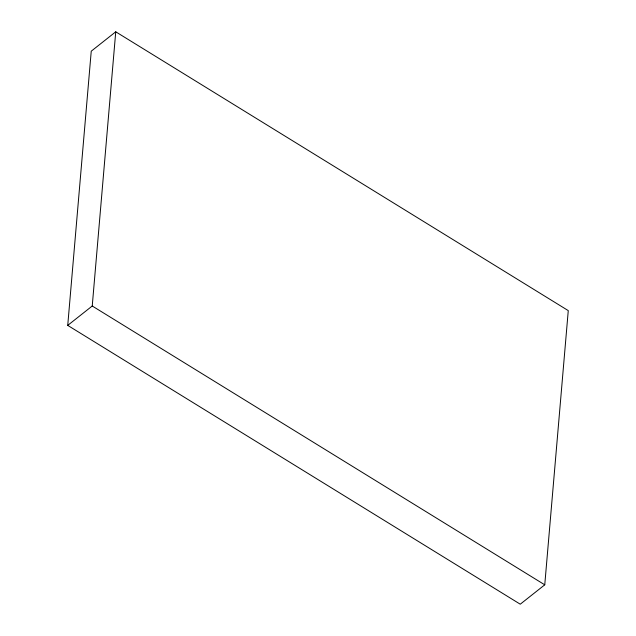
<?xml version="1.0" encoding="UTF-8"?>
<svg xmlns="http://www.w3.org/2000/svg" width="636" height="636" viewBox="0 0 636 636"><rect width="100%" height="100%" fill="white"/><g stroke="black" fill="none" stroke-linecap="round" stroke-linejoin="round"><path stroke-width="0.95" d="M67.734 325.386L91.242 51.182L115.744 31.8L568.266 310.614L544.758 584.818L520.256 604.2L67.734 325.386L92.236 306.003L115.744 31.8M92.236 306.003L544.758 584.818"/></g></svg>
